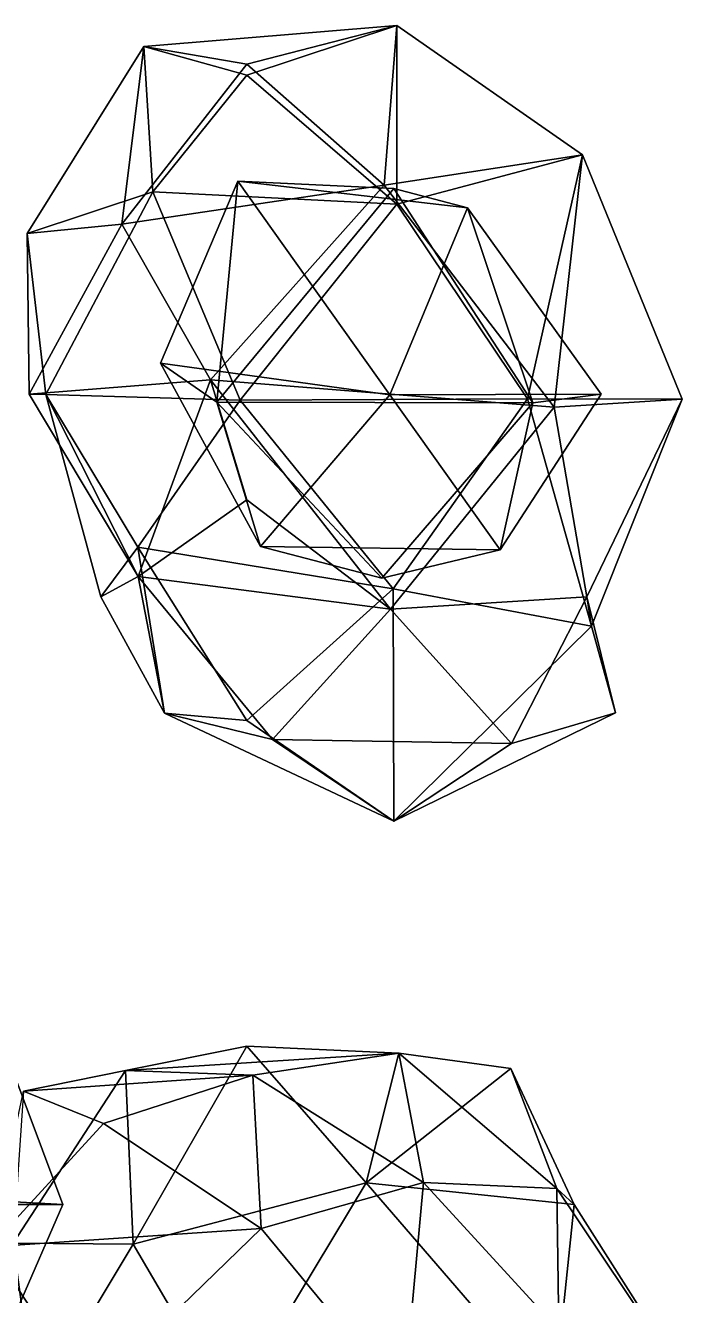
# Model space of a CAD drawing. Extents: x 290083 to 295691, y 4553739 to 4561622.
# Drawn here: x 295495 to 295553.9, y 4559041.4 to 4559153.2 of the extents above; entities that cross this region are included whole.
import ezdxf

# ---------------------------------------------------------------- set-up
doc = ezdxf.new("R2010")
doc.units = 0
doc.layers.add('Au_ppm_Pref_-_0_3', color=7, linetype='CONTINUOUS')

msp = doc.modelspace()

# ---------------------------------------------------------------- linework, layer by layer
at = {"layer": 'Au_ppm_Pref_-_0_3'}
for points in [[(295527.67, 4559153.2, 1936.22), (295514.48, 4559148.81, 1939.64), (295505.43, 4559151.35, 1936.22)], [(295527.67, 4559153.2, 1936.22), (295505.43, 4559151.35, 1936.22), (295514.48, 4559149.8, 1932.47)], [(295527.67, 4559153.2, 1936.22), (295527.68, 4559137.48, 1940.47), (295514.48, 4559148.81, 1939.64)], [(295527.67, 4559153.2, 1936.22), (295514.48, 4559149.8, 1932.47), (295526.55, 4559139.14, 1930.33)], [(295543.99, 4559141.81, 1936.35), (295527.67, 4559153.2, 1936.22), (295526.55, 4559139.14, 1930.33)], [(295527.67, 4559153.2, 1936.22), (295543.99, 4559141.81, 1936.35), (295527.68, 4559137.48, 1940.47)], [(295495.17, 4559134.88, 1936.22), (295505.43, 4559151.35, 1936.22), (295506.22, 4559138.55, 1940.12)], [(295505.43, 4559151.35, 1936.22), (295495.17, 4559134.88, 1936.22), (295503.49, 4559135.72, 1930.95)], [(295505.43, 4559151.35, 1936.22), (295503.49, 4559135.72, 1930.95), (295514.48, 4559149.8, 1932.47)], [(295505.43, 4559151.35, 1936.22), (295514.48, 4559148.81, 1939.64), (295506.22, 4559138.55, 1940.12)], [(295514.48, 4559149.8, 1932.47), (295503.49, 4559135.72, 1930.95), (295526.55, 4559139.14, 1930.33)], [(295527.68, 4559137.48, 1940.47), (295506.22, 4559138.55, 1940.12), (295514.48, 4559148.81, 1939.64)], [(295543.99, 4559141.81, 1936.35), (295526.55, 4559139.14, 1930.33), (295541.5, 4559119.61, 1929.6)], [(295539.15, 4559120.35, 1940.54), (295527.68, 4559137.48, 1940.47), (295543.99, 4559141.81, 1936.35)], [(295539.15, 4559120.35, 1940.54), (295543.99, 4559141.81, 1936.35), (295552.76, 4559120.32, 1936.34)], [(295543.99, 4559141.81, 1936.35), (295541.5, 4559119.61, 1929.6), (295552.76, 4559120.32, 1936.34)], [(295506.9, 4559123.47, 1913.11), (295527.05, 4559120.69, 1910.1), (295513.69, 4559139.48, 1912.35)], [(295506.9, 4559123.47, 1913.11), (295513.69, 4559139.48, 1912.35), (295511.84, 4559120.04, 1919.39)], [(295527.4, 4559138.84, 1918.26), (295511.84, 4559120.04, 1919.39), (295513.69, 4559139.48, 1912.35)], [(295513.69, 4559139.48, 1912.35), (295527.05, 4559120.69, 1910.1), (295533.88, 4559137.15, 1912.46)], [(295533.88, 4559137.15, 1912.46), (295527.4, 4559138.84, 1918.26), (295513.69, 4559139.48, 1912.35)], [(295495.17, 4559134.88, 1936.22), (295506.22, 4559138.55, 1940.12), (295496.81, 4559120.71, 1937.54)], [(295496.81, 4559120.71, 1937.54), (295506.22, 4559138.55, 1940.12), (295513.89, 4559120.23, 1940.81)], [(295511.28, 4559122.01, 1928.86), (295526.55, 4559139.14, 1930.33), (295503.49, 4559135.72, 1930.95)], [(295513.89, 4559120.23, 1940.81), (295506.22, 4559138.55, 1940.12), (295527.68, 4559137.48, 1940.47)], [(295526.55, 4559139.14, 1930.33), (295511.28, 4559122.01, 1928.86), (295541.5, 4559119.61, 1929.6)], [(295539.63, 4559119.99, 1918.21), (295511.84, 4559120.04, 1919.39), (295527.4, 4559138.84, 1918.26)], [(295533.88, 4559137.15, 1912.46), (295539.63, 4559119.99, 1918.21), (295527.4, 4559138.84, 1918.26)], [(295539.15, 4559120.35, 1940.54), (295513.89, 4559120.23, 1940.81), (295527.68, 4559137.48, 1940.47)], [(295527.05, 4559120.69, 1910.1), (295545.64, 4559120.74, 1912.46), (295533.88, 4559137.15, 1912.46)], [(295533.88, 4559137.15, 1912.46), (295545.64, 4559120.74, 1912.46), (295539.63, 4559119.99, 1918.21)], [(295495.17, 4559134.88, 1936.22), (295495.35, 4559120.74, 1933.14), (295503.49, 4559135.72, 1930.95)], [(295495.17, 4559134.88, 1936.22), (295496.81, 4559120.71, 1937.54), (295495.35, 4559120.74, 1933.14)], [(295503.49, 4559135.72, 1930.95), (295495.35, 4559120.74, 1933.14), (295511.28, 4559122.01, 1928.86)], [(295506.9, 4559123.47, 1913.11), (295515.68, 4559107.34, 1913.37), (295527.05, 4559120.69, 1910.1)], [(295506.9, 4559123.47, 1913.11), (295511.84, 4559120.04, 1919.39), (295515.68, 4559107.34, 1913.37)], [(295511.28, 4559122.01, 1928.86), (295495.35, 4559120.74, 1933.14), (295504.91, 4559104.71, 1930.81)], [(295504.91, 4559104.71, 1930.81), (295514.48, 4559111.46, 1927.19), (295511.28, 4559122.01, 1928.86)], [(295541.5, 4559119.61, 1929.6), (295511.28, 4559122.01, 1928.86), (295527.1, 4559101.83, 1927.95)], [(295514.48, 4559111.46, 1927.19), (295527.1, 4559101.83, 1927.95), (295511.28, 4559122.01, 1928.86)], [(295496.81, 4559120.71, 1937.54), (295504.91, 4559104.71, 1930.81), (295495.35, 4559120.74, 1933.14)], [(295513.89, 4559120.23, 1940.81), (295504.89, 4559107.28, 1939.29), (295496.81, 4559120.71, 1937.54)], [(295504.89, 4559107.28, 1939.29), (295501.65, 4559102.92, 1936.22), (295496.81, 4559120.71, 1937.54)], [(295496.81, 4559120.71, 1937.54), (295501.65, 4559102.92, 1936.22), (295504.91, 4559104.71, 1930.81)], [(295539.15, 4559120.35, 1940.54), (295527.36, 4559103.63, 1940.61), (295513.89, 4559120.23, 1940.81)], [(295515.68, 4559107.34, 1913.37), (295536.76, 4559107.06, 1912.46), (295527.05, 4559120.69, 1910.1)], [(295527.05, 4559120.69, 1910.1), (295536.76, 4559107.06, 1912.46), (295545.64, 4559120.74, 1912.46)], [(295539.15, 4559120.35, 1940.54), (295544.8, 4559100.34, 1937.87), (295527.36, 4559103.63, 1940.61)], [(295545.64, 4559120.74, 1912.46), (295536.76, 4559107.06, 1912.46), (295539.63, 4559119.99, 1918.21)], [(295539.15, 4559120.35, 1940.54), (295552.76, 4559120.32, 1936.34), (295544.8, 4559100.34, 1937.87)], [(295544.37, 4559102.92, 1931.37), (295552.76, 4559120.32, 1936.34), (295541.5, 4559119.61, 1929.6)], [(295544.37, 4559102.92, 1931.37), (295544.8, 4559100.34, 1937.87), (295552.76, 4559120.32, 1936.34)], [(295527.36, 4559103.63, 1940.61), (295504.89, 4559107.28, 1939.29), (295513.89, 4559120.23, 1940.81)], [(295515.68, 4559107.34, 1913.37), (295511.84, 4559120.04, 1919.39), (295526.34, 4559104.55, 1918.21)], [(295526.34, 4559104.55, 1918.21), (295511.84, 4559120.04, 1919.39), (295539.63, 4559119.99, 1918.21)], [(295536.76, 4559107.06, 1912.46), (295526.34, 4559104.55, 1918.21), (295539.63, 4559119.99, 1918.21)], [(295544.37, 4559102.92, 1931.37), (295541.5, 4559119.61, 1929.6), (295527.1, 4559101.83, 1927.95)], [(295504.91, 4559104.71, 1930.81), (295527.1, 4559101.83, 1927.95), (295514.48, 4559111.46, 1927.19)], [(295507.25, 4559092.69, 1936.22), (295501.65, 4559102.92, 1936.22), (295504.89, 4559107.28, 1939.29)], [(295527.36, 4559103.63, 1940.61), (295514.48, 4559092.05, 1939.84), (295504.89, 4559107.28, 1939.29)], [(295507.25, 4559092.69, 1936.22), (295504.89, 4559107.28, 1939.29), (295514.48, 4559092.05, 1939.84)], [(295536.76, 4559107.06, 1912.46), (295515.68, 4559107.34, 1913.37), (295526.34, 4559104.55, 1918.21)], [(295501.65, 4559102.92, 1936.22), (295507.25, 4559092.69, 1936.22), (295504.91, 4559104.71, 1930.81)], [(295507.25, 4559092.69, 1936.22), (295516.74, 4559090.36, 1930.97), (295504.91, 4559104.71, 1930.81)], [(295504.91, 4559104.71, 1930.81), (295516.74, 4559090.36, 1930.97), (295527.1, 4559101.83, 1927.95)], [(295527.36, 4559103.63, 1940.61), (295527.4, 4559083.18, 1936.3), (295514.48, 4559092.05, 1939.84)], [(295527.36, 4559103.63, 1940.61), (295544.8, 4559100.34, 1937.87), (295527.4, 4559083.18, 1936.3)], [(295537.74, 4559090.02, 1931), (295544.37, 4559102.92, 1931.37), (295527.1, 4559101.83, 1927.95)], [(295546.89, 4559092.72, 1936.22), (295544.37, 4559102.92, 1931.37), (295537.74, 4559090.02, 1931)], [(295546.89, 4559092.72, 1936.22), (295544.8, 4559100.34, 1937.87), (295544.37, 4559102.92, 1931.37)], [(295537.74, 4559090.02, 1931), (295527.1, 4559101.83, 1927.95), (295516.74, 4559090.36, 1930.97)], [(295544.8, 4559100.34, 1937.87), (295546.89, 4559092.72, 1936.22), (295527.4, 4559083.18, 1936.3)], [(295507.25, 4559092.69, 1936.22), (295514.48, 4559092.05, 1939.84), (295527.4, 4559083.18, 1936.3)], [(295516.74, 4559090.36, 1930.97), (295507.25, 4559092.69, 1936.22), (295527.4, 4559083.18, 1936.3)], [(295546.89, 4559092.72, 1936.22), (295537.74, 4559090.02, 1931), (295527.4, 4559083.18, 1936.3)], [(295516.74, 4559090.36, 1930.97), (295527.4, 4559083.18, 1936.3), (295537.74, 4559090.02, 1931)], [(295498.31, 4559049.46, 1924.34), (295485.69, 4559049.46, 1928.58), (295491.04, 4559068.82, 1924.49)], [(295491.35, 4559049.84, 1918.26), (295498.31, 4559049.46, 1924.34), (295491.04, 4559068.82, 1924.49)], [(295503.82, 4559061.24, 1943.26), (295504.47, 4559045.97, 1938.6), (295514.48, 4559063.39, 1937.52)], [(295503.82, 4559061.24, 1943.26), (295514.48, 4559063.39, 1937.52), (295527.84, 4559062.77, 1942.01)], [(295514.48, 4559063.39, 1937.52), (295504.47, 4559045.97, 1938.6), (295524.97, 4559051.36, 1935.17)], [(295527.84, 4559062.77, 1942.01), (295514.48, 4559063.39, 1937.52), (295524.97, 4559051.36, 1935.17)], [(295503.82, 4559061.24, 1943.26), (295527.84, 4559062.77, 1942.01), (295515.02, 4559060.83, 1947.55)], [(295530.02, 4559051.4, 1948.81), (295515.02, 4559060.83, 1947.55), (295527.84, 4559062.77, 1942.01)], [(295524.97, 4559051.36, 1935.17), (295537.69, 4559061.42, 1937.24), (295527.84, 4559062.77, 1942.01)], [(295527.84, 4559062.77, 1942.01), (295541.74, 4559050.86, 1942.55), (295530.02, 4559051.4, 1948.81)], [(295541.74, 4559050.86, 1942.55), (295527.84, 4559062.77, 1942.01), (295537.69, 4559061.42, 1937.24)], [(295493.92, 4559046.05, 1943.42), (295503.82, 4559061.24, 1943.26), (295494.84, 4559059.42, 1948.1)], [(295493.92, 4559046.05, 1943.42), (295504.47, 4559045.97, 1938.6), (295503.82, 4559061.24, 1943.26)], [(295515.02, 4559060.83, 1947.55), (295494.84, 4559059.42, 1948.1), (295503.82, 4559061.24, 1943.26)], [(295543.27, 4559049.46, 1937.7), (295537.69, 4559061.42, 1937.24), (295524.97, 4559051.36, 1935.17)], [(295541.74, 4559050.86, 1942.55), (295537.69, 4559061.42, 1937.24), (295543.27, 4559049.46, 1937.7)], [(295494.84, 4559059.42, 1948.1), (295515.02, 4559060.83, 1947.55), (295501.88, 4559056.59, 1950.47)], [(295515.02, 4559060.83, 1947.55), (295515.73, 4559047.34, 1952.87), (295501.88, 4559056.59, 1950.47)], [(295515.73, 4559047.34, 1952.87), (295515.02, 4559060.83, 1947.55), (295530.02, 4559051.4, 1948.81)], [(295491.9, 4559045.72, 1951.55), (295494.84, 4559059.42, 1948.1), (295501.88, 4559056.59, 1950.47)], [(295491.9, 4559045.72, 1951.55), (295501.88, 4559056.59, 1950.47), (295515.73, 4559047.34, 1952.87)], [(295504.47, 4559045.97, 1938.6), (295512.97, 4559031.46, 1935.69), (295524.97, 4559051.36, 1935.17)], [(295541.49, 4559032.23, 1935.75), (295524.97, 4559051.36, 1935.17), (295512.97, 4559031.46, 1935.69)], [(295515.73, 4559047.34, 1952.87), (295530.02, 4559051.4, 1948.81), (295528.26, 4559032.2, 1955.43)], [(295524.97, 4559051.36, 1935.17), (295541.49, 4559032.23, 1935.75), (295543.27, 4559049.46, 1937.7)], [(295530.02, 4559051.4, 1948.81), (295541.93, 4559038.39, 1949.28), (295528.26, 4559032.2, 1955.43)], [(295541.74, 4559050.86, 1942.55), (295541.93, 4559038.39, 1949.28), (295530.02, 4559051.4, 1948.81)], [(295491.35, 4559049.84, 1918.26), (295490.47, 4559031.52, 1924.67), (295498.31, 4559049.46, 1924.34)], [(295541.74, 4559050.86, 1942.55), (295553.94, 4559032.65, 1941.76), (295541.93, 4559038.39, 1949.28)], [(295541.74, 4559050.86, 1942.55), (295543.27, 4559049.46, 1937.7), (295553.94, 4559032.65, 1941.76)], [(295498.31, 4559049.46, 1924.34), (295490.47, 4559031.52, 1924.67), (295485.69, 4559049.46, 1928.58)], [(295543.27, 4559049.46, 1937.7), (295541.49, 4559032.23, 1935.75), (295553.94, 4559032.65, 1941.76)], [(295491.9, 4559045.72, 1951.55), (295515.73, 4559047.34, 1952.87), (295500.54, 4559032.59, 1954.33)], [(295528.26, 4559032.2, 1955.43), (295500.54, 4559032.59, 1954.33), (295515.73, 4559047.34, 1952.87)], [(295491.9, 4559045.72, 1951.55), (295500.54, 4559032.59, 1954.33), (295481.3, 4559031.65, 1951.86)], [(295493.92, 4559046.05, 1943.42), (295487.95, 4559031.65, 1942.16), (295495.89, 4559031.65, 1939.33)], [(295493.92, 4559046.05, 1943.42), (295495.89, 4559031.65, 1939.33), (295504.47, 4559045.97, 1938.6)], [(295504.47, 4559045.97, 1938.6), (295495.89, 4559031.65, 1939.33), (295512.97, 4559031.46, 1935.69)]]:
    msp.add_3dface(points, dxfattribs=at)

doc.saveas('drawing.dxf')
